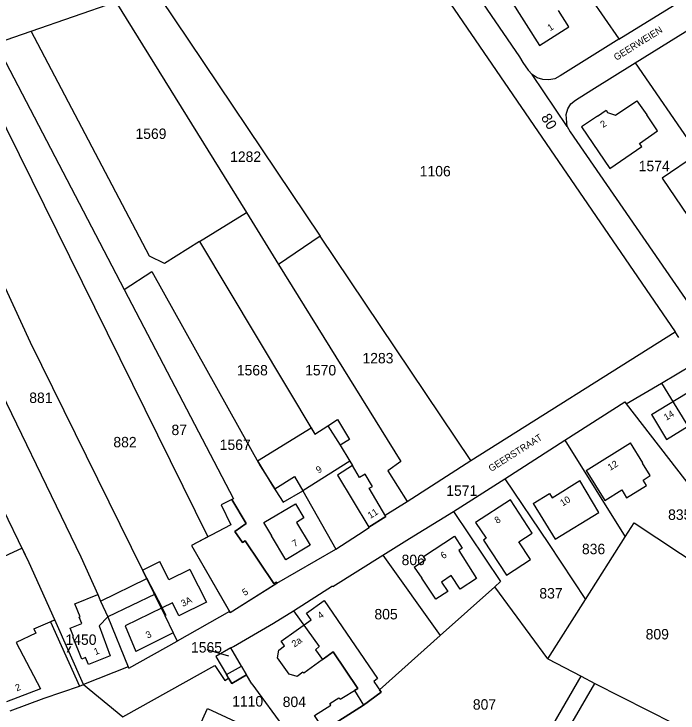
# Model space of a CAD drawing. Extents: x 191922 to 199923, y 328959 to 333350.
# Drawn here: x 192932.7 to 193104.8, y 329868.9 to 330050 of the extents above; entities that cross this region are included whole.
import ezdxf

# ---------------------------------------------------------------- set-up
doc = ezdxf.new("R2010")
doc.units = 0
for name, color, linetype in [('bouwvlak', 7, 'Continuous'), ('enkelbestemming', 7, 'Continuous'), ('Level 6', 7, 'Continuous'), ('maatvoering - maximum aantal wooneenheden', 7, 'Continuous'), ('Maatvoering_symbolen', 7, 'Continuous'), ('recreatiewoning', 7, 'Continuous')]:
    doc.layers.add(name, color=color, linetype=linetype)

msp = doc.modelspace()

# ---------------------------------------------------------------- linework, layer by layer
at = {"layer": 'bouwvlak'}
for p, q in [((192947.33, 329886.15), (192946.49, 329884.55)), ((192982.7, 329885.37), (192988.34, 329883.74))]:
    msp.add_line(p, q, dxfattribs=at)
at = {"layer": 'Level 6'}
for p, q in [((193056.45, 330091.55), (193089.41, 330043.54)), ((193034.88, 330081.2), (193063.66, 330038.88)), ((193028.56, 330077.93), (193104, 329967.63)), ((192968.92, 330056.64), (193012.08, 329992.45)), ((193089.46, 330043.45), (193109.23, 330055.71)), ((192937.17, 330045.57), (192959.08, 330053.12)), ((192937.17, 330045.57), (192959.08, 330053.12)), ((192959.08, 330053.12), (192992.93, 329998.6)), ((193093.69, 330037.36), (193113.97, 330049.93)), ((192927.99, 330042.4), (192937.17, 330045.57)), ((192927.99, 330042.4), (192937.17, 330045.57)), ((193089.46, 330043.45), (193089.41, 330043.54)), ((192927.99, 330042.4), (192961.31, 329978.59)), ((193089.46, 330043.45), (193074.2, 330033.94)), ((193093.69, 330037.36), (193131.19, 329982.64)), ((192905.13, 330033.75), (192936.94, 329964.95)), ((193076.04, 330020.84), (193066.97, 330034.31)), ((193068.26, 330033.47), (193066.97, 330034.31)), ((193069.76, 330033.01), (193068.26, 330033.47)), ((193071.3, 330032.9), (193069.76, 330033.01)), ((193072.83, 330033.23), (193071.3, 330032.9)), ((193074.2, 330033.94), (193072.83, 330033.23)), ((192936.66, 329907.86), (192880.15, 330023.76)), ((193076.04, 330020.84), (193075.75, 330023.95)), ((193076.04, 330020.84), (193076.79, 330019.47)), ((193076.79, 330019.47), (193107.55, 329974.94)), ((192980.83, 329991.03), (192992.93, 329998.6)), ((192992.93, 329998.6), (193001.28, 329985.13)), ((192980.83, 329991.03), (192971.71, 329985.32)), ((193012.08, 329992.45), (193001.28, 329985.13)), ((193051.05, 329934.29), (193012.08, 329992.45)), ((192961.31, 329978.59), (192968.43, 329983.28)), ((193051.05, 329934.29), (193104, 329967.63)), ((193104.97, 329966.22), (193104, 329967.63)), ((192936.94, 329964.95), (192971.77, 329894.15)), ((193100.51, 329954.38), (193108.64, 329959.16)), ((193091.37, 329949.02), (193100.51, 329954.38)), ((193100.51, 329954.38), (193114.05, 329932.09)), ((193091.37, 329949.02), (193108.53, 329926.82)), ((193014.05, 329943.34), (193017.23, 329938.26)), ((193059.9, 329929.62), (193075.45, 329939.57)), ((193075.45, 329939.57), (193091.09, 329914.55)), ((193017.23, 329938.26), (193019.77, 329934.14)), ((193019.77, 329934.14), (193020.44, 329933.05)), ((193034.58, 329923.69), (193051.05, 329934.29)), ((193020.44, 329933.05), (193016.58, 329930.54)), ((193016.58, 329930.54), (193024.69, 329917.05)), ((193059.9, 329929.62), (193071.2, 329912.83)), ((193007.57, 329926.49), (193016.09, 329911.35)), ((193028.91, 329920.17), (193034.58, 329923.69)), ((193046.56, 329921.09), (193058.81, 329902.94)), ((193029.1, 329919.86), (193024.69, 329917.05)), ((193029.1, 329919.86), (193028.91, 329920.17)), ((193021.97, 329915.15), (193024.75, 329916.96)), ((193024.75, 329916.96), (193024.69, 329917.05)), ((193016.09, 329911.35), (193021.97, 329915.15)), ((192992.63, 329913.56), (193000.04, 329902.46)), ((193080.78, 329898.32), (193091.09, 329914.55)), ((192978.76, 329912.29), (192988.55, 329895.17)), ((193000.84, 329902.54), (193016.09, 329911.35)), ((193071.2, 329912.83), (193080.78, 329898.32)), ((193028.25, 329909.78), (193043.15, 329888.98)), ((192943.32, 329893.03), (192936.66, 329907.86)), ((192988.7, 329894.93), (193000.84, 329902.54)), ((193058.81, 329902.94), (193057.3, 329901.6)), ((193005.11, 329895.37), (193015.28, 329901.82)), ((193043.15, 329888.98), (193057.3, 329901.6)), ((193071.04, 329882.97), (193057.3, 329901.6)), ((193071.04, 329882.97), (193080.78, 329898.32)), ((192988.55, 329895.17), (192975, 329887.56)), ((192988.7, 329894.93), (192988.55, 329895.17)), ((192971.77, 329894.15), (192973.99, 329889.65)), ((192943.32, 329893.03), (192942.23, 329892.54)), ((192942.23, 329892.54), (192949.69, 329875.9)), ((192950.73, 329876.26), (192943.32, 329893.03)), ((192973.99, 329889.65), (192975, 329887.56)), ((192962.48, 329880.53), (192975, 329887.56)), ((192988.92, 329885.76), (192985.01, 329883.57)), ((192991.63, 329881.06), (192988.92, 329885.76)), ((192985.01, 329883.57), (192987.81, 329878.85)), ((193071.04, 329882.97), (193079.68, 329878.45)), ((192962.34, 329880.89), (192950.73, 329876.26)), ((192962.48, 329880.53), (192962.34, 329880.89)), ((192992.96, 329878.77), (192991.63, 329881.06)), ((192987.81, 329878.85), (192988.31, 329877.97)), ((192994.38, 329876.46), (192992.96, 329878.77)), ((193079.68, 329878.45), (193083.22, 329876.59)), ((192949.69, 329875.9), (192950.73, 329876.26)), ((192950.73, 329876.26), (192960.94, 329867.9)), ((192994.38, 329876.46), (193006.77, 329859.55)), ((193083.22, 329876.59), (193103.72, 329866.22))]:
    msp.add_line(p, q, dxfattribs=at)
for points in [[(192971.71, 329985.32), (192967.88, 329987.3), (192937.17, 330045.57)], [(192920.98, 330039.98), (192982.99, 329914.55), (192978.76, 329912.29)], [(193063.66, 330038.88), (193064.6, 330037.42), (193065.95, 330035.48), (193066.97, 330034.31)], [(193075.75, 330023.95), (193076.18, 330025.43), (193077.01, 330026.74), (193078.19, 330027.7), (193082.46, 330030.38), (193093.69, 330037.36)], [(192892.25, 330028.69), (192924.3, 329962.39), (192950.01, 329909.41), (192954.44, 329899.61), (192955.17, 329897.91), (192957.05, 329893.79), (192962.34, 329880.89)], [(192980.83, 329991.03), (193010.69, 329941.12), (193014.05, 329943.34)], [(193001.28, 329985.13), (193032.95, 329934.06), (193029.62, 329931.66), (193034.58, 329923.69)], [(192968.43, 329983.28), (192996.5, 329932.92), (193000.29, 329926.97)], [(192961.31, 329978.59), (192989.58, 329924.39), (192989.17, 329924.2), (192992.85, 329918.04), (192989.97, 329915.95), (192991.95, 329913.05), (192992.63, 329913.56)], [(193075.45, 329939.57), (193090.95, 329949.56), (193091.37, 329949.02)], [(193000.29, 329926.97), (193005.43, 329930.16), (193007.57, 329926.49)], [(193046.56, 329921.09), (193046.61, 329921.12), (193059.9, 329929.62)], [(193028.25, 329909.78), (193035.16, 329914.12), (193046.56, 329921.09)], [(193091.09, 329914.55), (193093.37, 329918.16), (193111.29, 329906.35)], [(193015.28, 329901.82), (193015.36, 329901.68), (193028.25, 329909.78)], [(193000.04, 329902.46), (193000.65, 329902.84), (193000.84, 329902.54)], [(192988.92, 329885.76), (192989.6, 329886.15), (193000, 329892.23), (193005.11, 329895.37)], [(193005.11, 329895.37), (193011.78, 329886.17), (193010.86, 329885.24), (193012.63, 329882.75), (193015.43, 329884.79), (193021.81, 329875.28), (193020.96, 329874.75), (193023.24, 329870.95)], [(193023.24, 329870.95), (193027.88, 329874.31), (193027.44, 329874.94), (193043.15, 329888.98)], [(192960.94, 329867.9), (192984.76, 329881.22), (192987.34, 329877.32), (192988.31, 329877.97)], [(192988.31, 329877.97), (192989.14, 329876.56), (192992.96, 329878.77)], [(193038.62, 329831.08), (193042.94, 329845.59), (193057.96, 329840.99), (193079.68, 329878.45)], [(192931.76, 329869.46), (192940.54, 329872.8), (192949.69, 329875.9)], [(193053.3, 329826.68), (193057.28, 329837.07), (193059.7, 329836.12), (193083.22, 329876.59)], [(193006.77, 329859.55), (193012.84, 329864.9), (193013.09, 329864.51), (193023.24, 329870.95)]]:
    msp.add_lwpolyline(points, dxfattribs=at)
at = {"layer": 'recreatiewoning'}
for p, q in [((193076.46, 330046.67), (193073.78, 330050.89)), ((193099.49, 330019.71), (193096.66, 330023.84)), ((193083.9, 330023.57), (193079.77, 330020.75)), ((193097.87, 329946.22), (193109.26, 329953.19)), ((193080.93, 329931.7), (193092.43, 329938.93)), ((192995.79, 329934.26), (192999.66, 329927.96)), ((193084.24, 329920.9), (193079.32, 329929.15)), ((193061.34, 329924.11), (193052.28, 329918.28)), ((193067, 329915.51), (193061.34, 329924.11)), ((192965.99, 329905.91), (192970.5, 329908.15)), ((192972.87, 329903.41), (192970.5, 329908.15)), ((192965.99, 329905.91), (192971.14, 329896.14)), ((192978.33, 329906.13), (192972.87, 329903.41)), ((192978.33, 329906.13), (192982.57, 329897.6)), ((193036.42, 329906.73), (193038.41, 329903.81)), ((192988.7, 329894.93), (193000, 329902.01)), ((192982.57, 329897.6), (192975.47, 329894.06))]:
    msp.add_line(p, q, dxfattribs=at)
for points in [[(193061.4, 330053.71), (193068.87, 330041.86), (193076.46, 330046.67)], [(193083.9, 330023.57), (193086.14, 330025.1), (193086.52, 330024.52), (193088.6, 330023.75), (193094.12, 330027.54), (193096.66, 330023.84)], [(193079.77, 330020.75), (193087.11, 330009.97), (193095.37, 330015.63), (193094.78, 330016.49), (193099.49, 330019.71)], [(193117.98, 330001.16), (193109.57, 330013.54), (193100.62, 330007.49), (193109.03, 329995.12), (193117.98, 330001.16)], [(193097.87, 329946.22), (193101.78, 329939.81), (193113.08, 329946.76)], [(193014.08, 329943.29), (193016.55, 329944.95), (193019.68, 329939.74)], [(192995.79, 329934.26), (193009.68, 329942.78), (193010.66, 329941.14), (193014.08, 329943.29)], [(193019.68, 329939.74), (193017.23, 329938.26), (193019.77, 329934.14), (193007.57, 329926.49)], [(193097.55, 329930.41), (193095.56, 329933.63), (193095.65, 329933.69), (193092.43, 329938.93)], [(193024.69, 329917.05), (193029.1, 329919.86), (193024.75, 329927.12), (193025.57, 329927.63), (193023.69, 329930.78), (193022.28, 329929.94), (193020.44, 329933.05), (193016.58, 329930.54), (193024.69, 329917.05)], [(193080.93, 329931.7), (193085.79, 329923.96), (193090.17, 329926.7), (193091.44, 329924.66), (193096.57, 329927.88), (193095.72, 329929.26), (193097.55, 329930.41)], [(193000.29, 329926.97), (193005.43, 329930.16), (193007.57, 329926.49)], [(192999.66, 329927.96), (193002.48, 329923.55), (193007.57, 329926.49)], [(193067.22, 329923.16), (193071.45, 329925.78), (193072.12, 329924.67), (193079.32, 329929.15)], [(193000.04, 329902.46), (192992.63, 329913.56), (192991.95, 329913.05), (192989.97, 329915.95), (192992.85, 329918.04), (192989.17, 329924.2), (192986.37, 329922.88), (192988.91, 329917.67), (192978.76, 329912.29), (192988.7, 329894.93)], [(193003.14, 329908.63), (192999.45, 329914.79), (192999.55, 329914.85), (192997.5, 329918.27), (193005.65, 329923.11)], [(193005.65, 329923.11), (193007.84, 329919.44), (193005.95, 329918.31), (193009.46, 329912.4), (193003.14, 329908.63)], [(193067.22, 329923.16), (193072.94, 329913.94), (193084.24, 329920.9)], [(193052.28, 329918.28), (193055.09, 329914.18), (193054.38, 329913.72), (193060.36, 329904.62), (193066.52, 329908.65), (193063.5, 329913.23), (193067, 329915.51)], [(193036.42, 329906.73), (193039.34, 329908.66), (193038.83, 329909.43), (193046.83, 329914.72), (193048.88, 329911.61)], [(192936.66, 329907.86), (192934.82, 329911.6), (192918.2, 329903.9), (192923.05, 329892.09), (192922.92, 329892.03)], [(193048.88, 329911.61), (193047.95, 329911), (193052.54, 329903.8)], [(192937.9, 329890.7), (192943.32, 329893.03), (192936.66, 329907.86)], [(193052.54, 329903.8), (193048.29, 329901.01), (193046.03, 329904.51), (193043.51, 329902.84), (193045.1, 329900.41), (193042.02, 329898.38), (193038.41, 329903.81)], [(192950.34, 329892.1), (192949.63, 329893.71), (192949.89, 329893.81), (192948.46, 329897.22), (192954.44, 329899.61), (192955.17, 329897.91), (192967.14, 329903.73)], [(193000, 329902.01), (193000.84, 329902.54), (193000.65, 329902.84), (193000.04, 329902.46)], [(192969.28, 329899.68), (192957.05, 329893.79), (192954.8, 329891.48), (192957.69, 329883.73)], [(192975.47, 329894.06), (192973.77, 329897.48), (192971.14, 329896.14), (192972.06, 329894.29), (192971.77, 329894.15), (192973.99, 329889.65), (192964.27, 329884.86)], [(193004.04, 329878.94), (193000.98, 329883.24), (193001.31, 329885.19), (193002.83, 329886.28), (193001.91, 329887.54), (193009.74, 329893.08), (193008.5, 329894.79), (193013.12, 329898.1)], [(193013.12, 329898.1), (193026.9, 329877.86), (193025.98, 329877.05), (193027.88, 329874.31)], [(192971.14, 329896.14), (192961.51, 329891.49), (192964.27, 329884.86)], [(192957.69, 329883.73), (192952.02, 329881.45), (192951.28, 329883.26), (192950.34, 329882.89), (192948.01, 329888.65), (192948.17, 329888.73), (192947.32, 329890.93), (192950.34, 329892.1)], [(192937.9, 329890.7), (192938.42, 329889.61), (192933.31, 329887.18), (192939.6, 329875.15), (192930.75, 329871.79)], [(193027.88, 329874.31), (193023.24, 329870.95), (193013.09, 329864.51), (193010.61, 329868.28), (193014.8, 329870.91), (193014.56, 329871.36), (193016.91, 329872.84), (193017.21, 329872.47), (193021.81, 329875.28), (193015.43, 329884.79), (193007.78, 329879.2), (193007.56, 329879.51), (193006.06, 329878.41), (193004.04, 329878.94)], [(192989.14, 329876.56), (192987.81, 329878.85), (192991.63, 329881.06), (192992.96, 329878.77), (192989.14, 329876.56)], [(192992.29, 329855.82), (192979.13, 329861.9), (192982.87, 329870.08), (192996.06, 329863.99), (192992.29, 329855.82)]]:
    msp.add_lwpolyline(points, dxfattribs=at)

# ---------------------------------------------------------------- texts
at = {"layer": 'enkelbestemming'}
msp.add_text('80', height=2.7, rotation=301.1604, dxfattribs=at).set_placement((193069.17, 330023.19))
for s, p in [('1569', (192964.2, 330017.63)), ('1282', (192988.72, 330011.68)), ('1574', (193094.58, 330009.26)), ('1106', (193037.85, 330007.93)), ('1283', (193023.01, 329959.49)), ('1568', (192990.46, 329956.37)), ('1570', (193008.16, 329956.37)), ('881', (192936.69, 329949.23)), ('87', (192973.53, 329940.91)), ('882', (192958.48, 329937.74)), ('1567', (192986.03, 329937.06)), ('1571', (193044.72, 329925.16)), ('835', (193102.19, 329918.95)), ('836', (193079.87, 329910.06)), ('806', (193033.15, 329907.22)), ('837', (193068.84, 329898.58)), ('805', (193026.11, 329893.17)), ('809', (193096.38, 329887.98)), ('1450', (192946.07, 329886.57)), ('1565', (192978.59, 329884.57)), ('1110', (192989.24, 329870.59)), ('804', (193002.35, 329870.46)), ('807', (193051.61, 329869.78))]:
    msp.add_text(s, height=2.7, dxfattribs=at).set_placement(p)
at = {"layer": 'maatvoering - maximum aantal wooneenheden'}
for s, rotation, p in [('1', 32.4184, (193071.62, 330045.49)), ('2', 34.2309, (193085.35, 330020.44)), ('14', 31.4459, (193101.72, 329944.59)), ('12', 32.1634, (193087.21, 329931.63)), ('9', 32.0844, (193011.63, 329930.92)), ('10', 31.9081, (193074.89, 329922.39)), ('11', 32.37, (193025.05, 329919.18)), ('8', 32.7042, (193057.92, 329917.87)), ('7', 30.7475, (193005.42, 329911.85)), ('6', 33.4516, (193043.95, 329908.73)), ('5', 32.0358, (192992.5, 329899.2)), ('3A', 26.4369, (192976.49, 329896.36)), ('4', 35.6776, (193012.13, 329893.21)), ('3', 26.2573, (192967.38, 329888.17)), ('2a', 35.2644, (193005.41, 329885.86)), ('1', 21.7908, (192953.83, 329883.9)), ('2', 20.7371, (192933.44, 329874.52))]:
    msp.add_text(s, height=1.75, rotation=rotation, dxfattribs=at).set_placement(p)
at = {"layer": 'Maatvoering_symbolen'}
for s, rotation, p in [('GEERWEIEN', 32.0358, (193088.8, 330037.85)), ('GEERSTRAAT', 32.4184, (193056.36, 329931.34))]:
    msp.add_text(s, height=1.75, rotation=rotation, dxfattribs=at).set_placement(p)

doc.saveas('drawing.dxf')
